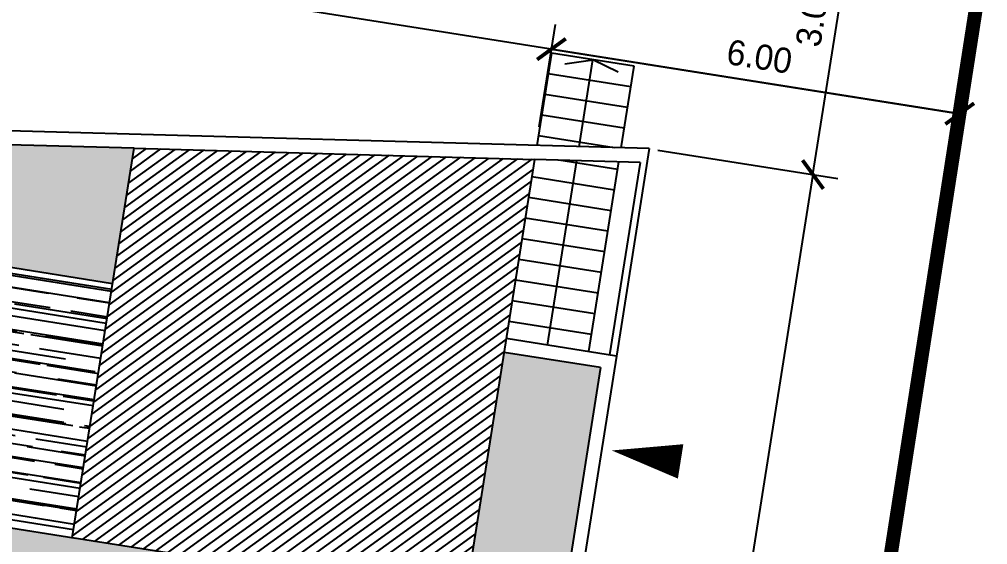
# Model space of a CAD drawing. Extents: x -640655 to -640254, y -1045449 to -1045159.
# Drawn here: x -640311.87 to -640297.98, y -1045394 to -1045386.46 of the extents above; entities that cross this region are included whole.
import ezdxf

# ---------------------------------------------------------------- set-up
doc = ezdxf.new("R2010")
doc.units = 0
doc.header["$MEASUREMENT"] = 0
doc.header["$PDMODE"] = 3
doc.header["$PDSIZE"] = 0.2
doc.linetypes.add('DASHED1', pattern=[1, 0.3, -0.4, 0.3])
doc.linetypes.add('DOTDASH', pattern=[1, 0.3, -0.2, 0, -0.2, 0.3])
doc.layers.get('0').update_dxf_attribs({"linetype": 'CONTINUOUS'})
doc.layers.get('Defpoints').update_dxf_attribs({"linetype": 'CONTINUOUS'})
for name, color, linetype in [('katastr', 16, 'CONTINUOUS'), ('T_srafa', 8, 'CONTINUOUS'), ('T_tenka', 4, 'CONTINUOUS'), ('ZASTAVBA', 2, 'CONTINUOUS')]:
    doc.layers.add(name, color=color, linetype=linetype)
doc.dimstyles.get("Standard").update_dxf_attribs({"dimtxt": 0.18, "dimasz": 0.18, "dimexe": 0.18, "dimexo": 0.0625, "dimgap": 0.09, "dimtad": 0, "dimtih": 1, "dimtoh": 1, "dimdec": 4, "dimzin": 0, "dimdsep": 46, "dimtxsty": 'Standard', "dimcen": 0.09, "dimadec": 0, "dimazin": 0, "dimtfac": 1, "dimtdec": 4, "dimtofl": 0, "dimtmove": 0, "dimatfit": 3, "dimfxl": 0, "dimtolj": 1, "dimtzin": 0, "dimarcsym": 0})

# ---------------------------------------------------------------- blocks, each defined once
blk = doc.blocks.new('_ArchTick')
at = {"color": 0, "linetype": 'ByBlock', "const_width": 0.15}
blk.add_lwpolyline([(-0.5, -0.5), (0.5, 0.5)], dxfattribs=at)
blk = doc.blocks.new('*D147')
at = {"layer": 'Defpoints', "color": 0, "linetype": 'Continuous'}
for p in [(-640298.382, -1045387.816), (-640304.435, -1045388.131), (-640298.576, -1045389.043)]:
    blk.add_point(p, dxfattribs=at)
at = {"layer": 'ZASTAVBA', "color": 0, "linetype": 'Continuous', "lineweight": -2}
for p, q in [((-640304.415, -1045388.007), (-640304.182, -1045386.533)), ((-640304.238, -1045386.889), (-640298.382, -1045387.816)), ((-640298.557, -1045388.919), (-640298.326, -1045387.46))]:
    blk.add_line(p, q, dxfattribs=at)
at = {"layer": 'ZASTAVBA', "color": 0, "linetype": 'Continuous', "lineweight": -2, "xscale": 0.36, "yscale": 0.36, "zscale": 0.36}
for p, rotation in [((-640304.238, -1045386.889), 170.9999361489027), ((-640298.382, -1045387.816), 350.9999361489027)]:
    blk.add_blockref('_ArchTick', p, dxfattribs=dict(at, rotation=rotation))
at = {"layer": 'ZASTAVBA', "color": 0, "linetype": 'Continuous', "insert": (-640301.254, -1045386.997), "char_height": 0.36, "attachment_point": 5, "rotation": 350.9999}
blk.add_mtext('\\A1;6.00', dxfattribs=at)
blk = doc.blocks.new('*D148')
at = {"layer": 'Defpoints', "color": 0, "linetype": 'Continuous'}
for p in [(-640323.162, -1045383.891), (-640323.359, -1045385.133), (-640298.576, -1045389.043)]:
    blk.add_point(p, dxfattribs=at)
at = {"layer": 'ZASTAVBA', "color": 0, "linetype": 'Continuous', "lineweight": -2}
for p, q in [((-640323.339, -1045385.01), (-640323.106, -1045383.536)), ((-640298.382, -1045387.816), (-640323.162, -1045383.891)), ((-640298.557, -1045388.919), (-640298.326, -1045387.46))]:
    blk.add_line(p, q, dxfattribs=at)
at = {"layer": 'ZASTAVBA', "color": 0, "linetype": 'Continuous', "lineweight": -2, "xscale": 0.36, "yscale": 0.36, "zscale": 0.36}
for p, rotation in [((-640323.162, -1045383.891), 170.9999361489027), ((-640298.382, -1045387.816), 350.9999361489027)]:
    blk.add_blockref('_ArchTick', p, dxfattribs=dict(at, rotation=rotation))
at = {"layer": 'ZASTAVBA', "color": 0, "linetype": 'Continuous', "insert": (-640310.716, -1045385.498), "char_height": 0.36, "attachment_point": 5, "rotation": 350.9999}
blk.add_mtext('\\A1;25.00', dxfattribs=at)
blk = doc.blocks.new('*D150')
at = {"layer": 'Defpoints', "color": 0, "linetype": 'Continuous'}
for p in [(-640303.991, -1045385.095), (-640300.018, -1045385.725), (-640302.834, -1045388.318)]:
    blk.add_point(p, dxfattribs=at)
at = {"layer": 'ZASTAVBA', "color": 0, "linetype": 'Continuous', "lineweight": -2}
for p, q in [((-640303.867, -1045385.115), (-640299.662, -1045385.781)), ((-640300.487, -1045388.69), (-640300.018, -1045385.725)), ((-640302.711, -1045388.338), (-640300.132, -1045388.746))]:
    blk.add_line(p, q, dxfattribs=at)
at = {"layer": 'ZASTAVBA', "color": 0, "linetype": 'Continuous', "lineweight": -2, "xscale": 0.36, "yscale": 0.36, "zscale": 0.36}
for p, rotation in [((-640300.018, -1045385.725), 80.99993614890273), ((-640300.487, -1045388.69), 260.9999361489027)]:
    blk.add_blockref('_ArchTick', p, dxfattribs=dict(at, rotation=rotation))
at = {"layer": 'ZASTAVBA', "color": 0, "linetype": 'Continuous', "insert": (-640300.487, -1045386.385), "char_height": 0.36, "attachment_point": 5, "rotation": 80.9999}
blk.add_mtext('\\A1;3.00', dxfattribs=at)
blk = doc.blocks.new('*D151')
at = {"layer": 'Defpoints', "color": 0, "linetype": 'Continuous'}
for p in [(-640302.834, -1045388.318), (-640308.942, -1045416.652), (-640305.014, -1045417.274)]:
    blk.add_point(p, dxfattribs=at)
at = {"layer": 'ZASTAVBA', "color": 0, "linetype": 'Continuous', "lineweight": -2}
for p, q in [((-640302.711, -1045388.338), (-640300.132, -1045388.746)), ((-640300.487, -1045388.69), (-640305.014, -1045417.274)), ((-640308.818, -1045416.671), (-640304.659, -1045417.33))]:
    blk.add_line(p, q, dxfattribs=at)
at = {"layer": 'ZASTAVBA', "color": 0, "linetype": 'Continuous', "lineweight": -2, "xscale": 0.36, "yscale": 0.36, "zscale": 0.36}
for p, rotation in [((-640300.487, -1045388.69), 80.99993614890275), ((-640305.014, -1045417.274), 260.9999361489027)]:
    blk.add_blockref('_ArchTick', p, dxfattribs=dict(at, rotation=rotation))
at = {"layer": 'ZASTAVBA', "color": 0, "linetype": 'Continuous', "insert": (-640303.106, -1045402.926), "char_height": 0.36, "attachment_point": 5, "rotation": 80.9999}
blk.add_mtext('\\A1;29.00', dxfattribs=at)

msp = doc.modelspace()

# ---------------------------------------------------------------- hatches: boundary and pattern name
at = {"layer": 'T_srafa', "linetype": 'Continuous'}
h = msp.add_hatch(dxfattribs=at)
h.set_pattern_fill('GRASS', color=256, scale=0.15, style=0)
h.set_pattern_definition([(80.999936149, (87.13086, -2.15045), (-0.088167652584, 0.121352647379), [0.028125, -0.18400703445]), (35.999936149, (87.13086, -2.15045), (-0.088167652607, 0.121352647411), [0.028125, -0.121875]), (125.999936149, (87.13086, -2.15045), (-0.121352647411, -0.088167652607), [0.028125, -0.121875])])
edge = h.paths.add_edge_path()
edge.add_arc((-640317.841, -1045390.31), 0.1, 0, 360)
h.paths.add_polyline_path([(-640318.007, -1045390.081), (-640317.612, -1045390.144), (-640317.675, -1045390.539), (-640318.07, -1045390.476)])
edge = h.paths.add_edge_path()
edge.add_arc((-640317.841, -1045390.31), 0.1, 0, 360)
h.paths.add_polyline_path([(-640303.535, -1045391.462), (-640304.918, -1045391.243), (-640305.481, -1045394.799), (-640311.111, -1045393.907), (-640317.445, -1045392.904), (-640316.866, -1045389.25), (-640310.532, -1045390.253), (-640310.224, -1045388.312), (-640324.464, -1045387.914), (-640324.636, -1045394.094), (-640304.458, -1045397.29)])
h = msp.add_hatch(dxfattribs=at)
h.set_pattern_fill('ANSI31,_O', color=256)
h.set_pattern_definition([(35.999936149, (0, 0), (-0.073473043839, 0.101127206176), [])])
h.paths.add_polyline_path([(-640310.224, -1045388.312), (-640311.111, -1045393.907), (-640305.481, -1045394.799), (-640304.479, -1045388.472)])
h = msp.add_hatch(dxfattribs=at)
h.set_pattern_fill('AR-RROOF', color=256, scale=0.3, style=0)
h.set_pattern_definition([(350.99993615, (0, 0), (0.69880485945, 0.193058976496), [4.5, -0.6, 1.5, -0.3]), (350.99993615, (0.41755, 0.08574), (-0.23388865915, 0.44101824806), [0.9, -0.099, 1.8, -0.225]), (350.999936149, (0.18804, 0.2284), (1.57223708808, -0.045514161123), [2.4, -0.42, 1.2, -0.3])])
h.paths.add_polyline_path([(-640316.866, -1045389.25), (-640317.445, -1045392.904), (-640311.111, -1045393.907), (-640310.532, -1045390.253)])

# ---------------------------------------------------------------- linework, layer by layer
at = {"layer": 'katastr', "color": 100, "linetype": 'DOTDASH', "ltscale": 3000.000034}
msp.add_line((-640302.786, -1045416.078), (-640298.096, -1045385.958), dxfattribs=at)
at = {"layer": 'T_srafa', "color": 20, "linetype": 'Continuous'}
msp.add_lwpolyline([(-640302.385, -1045392.809, 0.5, 0, 0), (-640303.372, -1045392.652, 0, 0, 0)], format="xyseb", dxfattribs=at)
at = {"layer": 'T_tenka', "linetype": 'Continuous'}
for p, q in [((-640304.237, -1045386.947), (-640304.447, -1045388.273)), ((-640303.052, -1045387.135), (-640304.237, -1045386.947)), ((-640304.045, -1045387.099), (-640303.645, -1045387.041)), ((-640303.842, -1045388.29), (-640303.645, -1045387.041)), ((-640303.282, -1045387.22), (-640303.645, -1045387.041)), ((-640303.238, -1045388.307), (-640303.052, -1045387.135)), ((-640303.099, -1045387.431), (-640304.284, -1045387.243)), ((-640303.146, -1045387.727), (-640304.331, -1045387.539)), ((-640302.834, -1045388.318), (-640324.658, -1045387.709)), ((-640303.193, -1045388.024), (-640304.378, -1045387.836)), ((-640310.224, -1045388.312), (-640324.464, -1045387.914)), ((-640303.338, -1045388.304), (-640304.425, -1045388.132)), ((-640302.834, -1045388.318), (-640303.306, -1045391.296)), ((-640302.967, -1045388.515), (-640304.479, -1045388.472)), ((-640304.294, -1045391.14), (-640303.874, -1045388.489)), ((-640303.287, -1045388.616), (-640304.133, -1045388.482)), ((-640303.701, -1045391.233), (-640303.269, -1045388.506)), ((-640302.967, -1045388.515), (-640303.405, -1045391.28)), ((-640303.334, -1045388.912), (-640304.519, -1045388.725)), ((-640303.38, -1045389.209), (-640304.566, -1045389.021)), ((-640316.866, -1045389.25), (-640310.532, -1045390.253)), ((-640303.427, -1045389.505), (-640304.613, -1045389.317)), ((-640303.474, -1045389.801), (-640304.66, -1045389.614)), ((-640303.521, -1045390.098), (-640304.706, -1045389.91)), ((-640303.568, -1045390.394), (-640304.753, -1045390.206)), ((-640303.615, -1045390.69), (-640304.8, -1045390.503)), ((-640303.662, -1045390.987), (-640304.847, -1045390.799)), ((-640303.306, -1045391.296), (-640304.886, -1045391.046)), ((-640303.535, -1045391.462), (-640304.918, -1045391.243)), ((-640303.306, -1045391.296), (-640304.104, -1045396.333)), ((-640303.535, -1045391.462), (-640304.458, -1045397.29)), ((-640311.061, -1045393.915), (-640317.445, -1045392.904))]:
    msp.add_line(p, q, dxfattribs=at)
msp.add_lwpolyline([(-640310.224, -1045388.312), (-640304.479, -1045388.472), (-640305.481, -1045394.799), (-640311.111, -1045393.907)], close=True, dxfattribs=at)
at = {"layer": 'ZASTAVBA', "color": 242, "linetype": 'DASHED1', "const_width": 0.2}
msp.add_lwpolyline([(-640330.526, -1045380.908), (-640323.346, -1045382.098), (-640305.136, -1045384.928), (-640298.096, -1045385.958), (-640302.786, -1045416.078), (-640303.34, -1045419.577), (-640335.757, -1045414.443), (-640335.216, -1045411.028), (-640330.526, -1045380.908)], close=True, dxfattribs=at)

# ---------------------------------------------------------------- dimensions: what is measured, and where the dimension line sits
at = {"layer": 'ZASTAVBA', "linetype": 'Continuous'}
for base, p1, p2, angle, override, picture, middle in [((-640323.162, -1045383.891), (-640298.576, -1045389.043), (-640323.359, -1045385.133), 350.9999, {"dimscale": 2, "dimtad": 1, "dimdec": 2, "dimrnd": 0.2, "dimblk1": 'ArchTick', "dimblk2": 'ArchTick', "dimsah": 1}, '*D148', (-640310.716, -1045385.498)), ((-640298.382, -1045387.816), (-640304.435, -1045388.131), (-640298.576, -1045389.043), 350.9999, {"dimscale": 2, "dimtad": 1, "dimdec": 2, "dimrnd": 0.2, "dimblk1": 'ArchTick', "dimblk2": 'ArchTick', "dimsah": 1}, '*D147', (-640301.254, -1045386.997)), ((-640305.014, -1045417.274), (-640302.834, -1045388.318), (-640308.942, -1045416.652), 80.9999, {"dimscale": 2, "dimtad": 1, "dimjust": 0, "dimtih": 0, "dimdec": 2, "dimrnd": 0.2, "dimblk1": 'ArchTick', "dimblk2": 'ArchTick', "dimsah": 1}, '*D151', (-640303.106, -1045402.926))]:
    dim = msp.add_linear_dim(base=base, p1=p1, p2=p2, angle=angle, dimstyle='Standard', override=override, dxfattribs=at)
    dim.commit()
    dim.dimension.update_dxf_attribs({"geometry": picture, "text_midpoint": middle})
dim = msp.add_linear_dim(base=(-640300.018, -1045385.725), p1=(-640302.834, -1045388.318), p2=(-640303.991, -1045385.095), angle=80.9999, dimstyle='Standard', override={"dimscale": 2, "dimtad": 1, "dimtih": 0, "dimdec": 2, "dimrnd": 0.2, "dimblk1": 'ArchTick', "dimblk2": 'ArchTick', "dimsah": 1}, dxfattribs=at)
dim.commit()
dim.dimension.update_dxf_attribs({"geometry": '*D150', "text_midpoint": (-640300.131, -1045386.441), "dimtype": 160})

doc.saveas('drawing.dxf')
